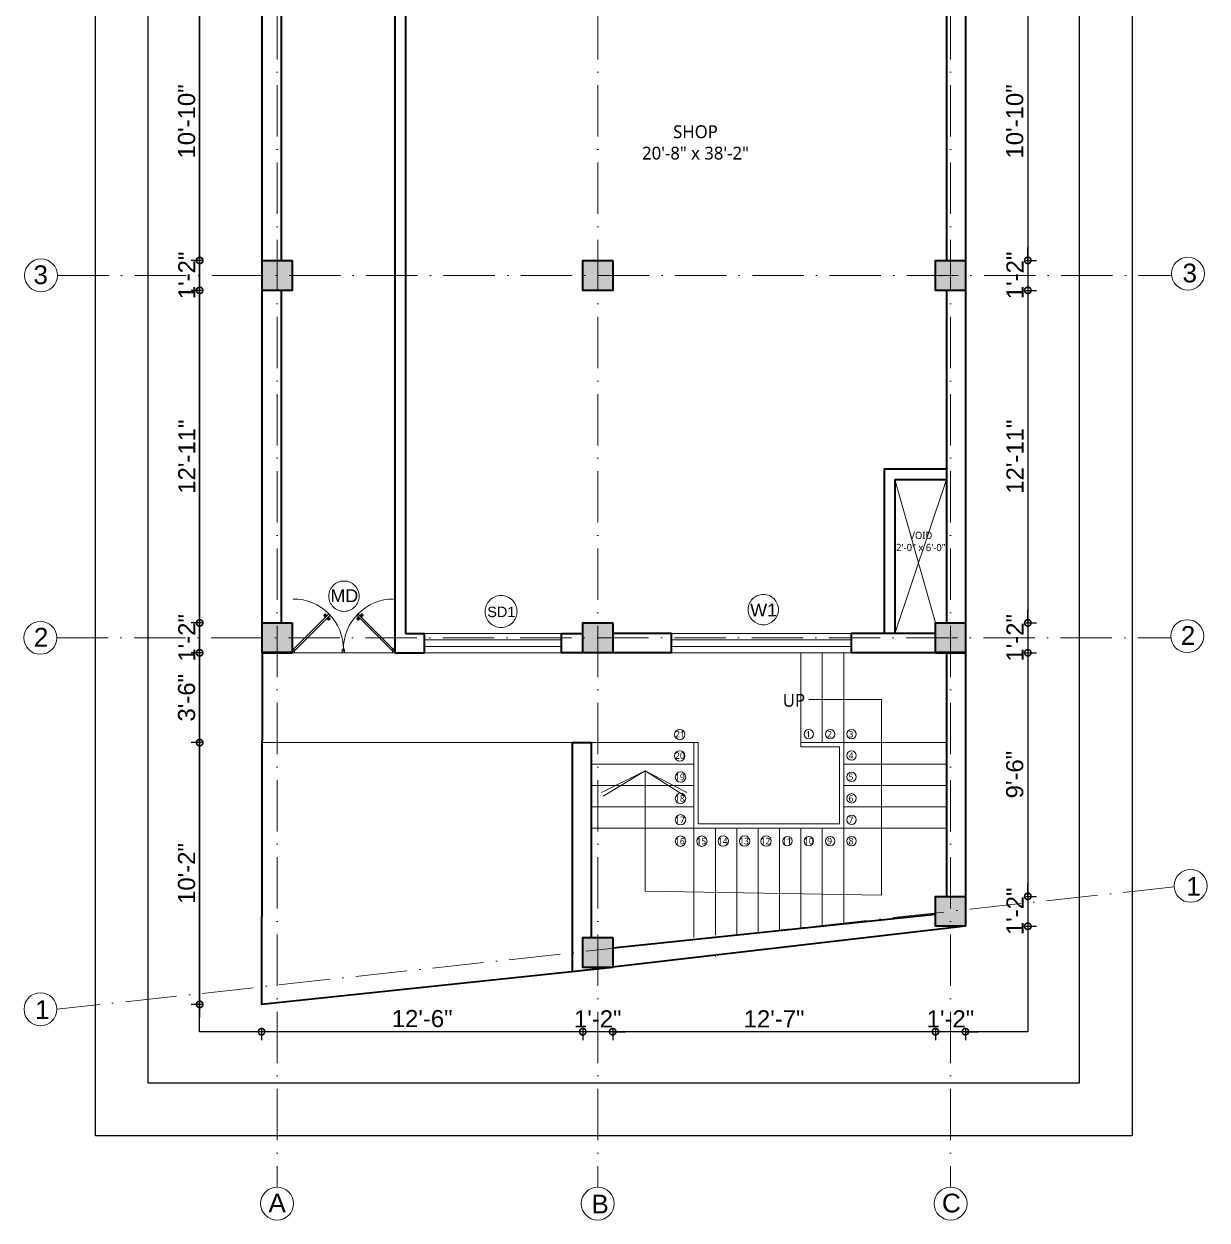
# Model space of a CAD drawing. Header units: inches. Extents: x -71 to 2682309, y -3332 to 801571.
# Drawn here: x 2656398 to 2656951, y 795613 to 796172 of the extents above; entities that cross this region are included whole.
import ezdxf

# ---------------------------------------------------------------- set-up
doc = ezdxf.new("R2010")
doc.units = ezdxf.units.IN
doc.header["$MEASUREMENT"] = 0
doc.header["$PDMODE"] = 99
for name, pattern in [('ACAD_ISO02W100', [15, 12, -3]), ('ACAD_ISO04W100', [30, 24, -3, 0, -3]), ('ACAD_ISO10W100', [18, 12, -3, 0, -3]), ('SOLID', [0])]:
    doc.linetypes.add(name, pattern=pattern)
for name, color, linetype, lineweight in [('CENTER  LINE RA', 10, 'ACAD_ISO04W100', 18), ('CONC. OUTLINE RA', 150, 'Continuous', 40), ('ele 4', 114, 'Continuous', 9), ('HATCH RA', 8, 'Continuous', 9), ('PUERTAS', 7, 'Continuous', 13), ('stair EA', 132, 'Continuous', 5), ('STAIR PLAN AND ELEV RA', 124, 'Continuous', 20), ('TEXT RA', 254, 'Continuous', 20), ('TEXTURE EA', 8, 'ACAD_ISO10W100', 9), ('wall EA', 24, 'Continuous', 40), ('WALL RA', 42, 'Continuous', 50), ('Win EA', 114, 'Continuous', 5)]:
    doc.layers.add(name, color=color, linetype=linetype, lineweight=lineweight)
for name, color, linetype in [('HACTH', 7, 'Continuous'), ('lettring', 7, 'Continuous'), ('text EA', 7, 'Continuous')]:
    doc.layers.add(name, color=color, linetype=linetype)
doc.styles.add('EAPL', font='arial.ttf', dxfattribs={"height": 8})
doc.styles.get("Standard").update_dxf_attribs({"font": 'arial.ttf'})
doc.dimstyles.new('EA Copy of 1-8', dxfattribs={"dimtxt": 8, "dimasz": 6, "dimexe": 4, "dimexo": 6, "dimgap": 2, "dimtad": 1, "dimdec": 0, "dimzin": 0, "dimdsep": 46, "dimlunit": 3, "dimtxsty": 'EAPL', "dimblk": 'DOTSMALL', "dimcen": -0.09, "dimdle": 6, "dimclrd": 256, "dimclre": 256, "dimclrt": 256, "dimadec": 0, "dimazin": 0, "dimtfac": 8, "dimtdec": 0, "dimtix": 1, "dimtmove": 0, "dimatfit": 3, "dimldrblk": 'OPEN30', "dimfxl": 1, "dimfxlon": 1, "dimtolj": 1, "dimtzin": 0, "dimlwd": -1, "dimlwe": -1, "dimarcsym": 0})

# ---------------------------------------------------------------- blocks, each defined once
blk = doc.blocks.new('COLUMN')
at = {"layer": 'HACTH', "lineweight": 30, "transparency": 33554541}
h = blk.add_hatch(color=256, dxfattribs=at)
h.dxf.hatch_style = 1
h.paths.add_polyline_path([(2659104.19, 784576.38), (2659090.19, 784576.38), (2659090.19, 784562.38), (2659104.19, 784562.38)])
at = {"layer": 'CONC. OUTLINE RA'}
blk.add_lwpolyline([(2659090.19, 784576.38), (2659104.19, 784576.38), (2659104.19, 784562.38), (2659090.19, 784562.38)], close=True, dxfattribs=at)
blk = doc.blocks.new('3ft')
at = {"layer": 'PUERTAS', "color": 6}
for p, q in [((1.01, 2.52), (25.23, 26.74)), ((26.05, 25.92), (1.77, 1.64)), ((26.05, 25.92), (25.23, 26.74)), ((0, 2.4), (0, 0)), ((0.72, 2.4), (0, 2.4)), ((1.6, 0), (0, 0)), ((0.72, 1.52), (0.72, 2.44)), ((0.8, 1.52), (0.72, 1.52)), ((0.8, 1.52), (0.8, 2.41)), ((0.8, 1.2), (0.8, 1.52)), ((1.6, 1.2), (0.8, 1.2)), ((1.57, 1.84), (0.94, 2.47)), ((1.63, 1.89), (0.97, 2.55)), ((1.63, 1.89), (1.57, 1.84)), ((1.77, 1.64), (1.57, 1.84)), ((1.6, 0), (1.6, 1.2)), ((34.4, 0), (34.4, 1.2)), ((34.4, 1.2), (35.2, 1.2)), ((34.4, 0), (36, 0)), ((35.2, 1.2), (35.2, 2.4)), ((35.2, 2.4), (36, 2.4)), ((36, 0), (36, 2.4))]:
    blk.add_line(p, q, dxfattribs=at)
at = {"layer": 'PUERTAS', "color": 8}
for p, q in [((22.57, 24.94), (21.65, 25.68)), ((22.63, 24.99), (21.69, 25.75)), ((22.74, 25.1), (21.84, 25.9)), ((22.13, 26.28), (21.98, 26.13)), ((22.88, 25.24), (22.01, 26.06)), ((22.13, 26.28), (22.27, 26.42)), ((22.29, 26.41), (22.27, 26.42)), ((23.16, 25.52), (22.34, 26.39)), ((23.3, 25.66), (22.5, 26.56)), ((23.41, 25.77), (22.65, 26.71)), ((22.69, 24.32), (23.02, 24.83)), ((23.46, 25.83), (22.72, 26.75)), ((22.95, 24.96), (22.84, 25.07)), ((22.98, 24.99), (22.86, 25.1)), ((23.03, 25.04), (22.91, 25.15)), ((22.91, 24.53), (23.1, 24.91)), ((23.11, 25.12), (22.99, 25.23)), ((23.13, 24.76), (23.18, 24.99)), ((23.28, 25.3), (23.17, 25.41)), ((23.36, 25.37), (23.25, 25.49)), ((23.31, 24.94), (23.28, 25.08)), ((23.41, 25.43), (23.3, 25.54)), ((23.46, 25.09), (23.32, 25.13)), ((23.44, 25.45), (23.33, 25.56)), ((23.64, 25.27), (23.41, 25.22)), ((23.87, 25.49), (23.49, 25.3)), ((24.08, 25.71), (23.57, 25.38)), ((25.02, 24.77), (24.68, 24.26)), ((23.63, 23.38), (24.14, 23.72)), ((23.84, 23.6), (24.22, 23.79)), ((24.07, 23.82), (24.3, 23.88)), ((24.25, 24), (24.39, 23.97)), ((24.25, 23.26), (24.99, 22.34)), ((24.27, 23.64), (24.38, 23.53)), ((24.3, 23.67), (24.41, 23.56)), ((24.3, 23.32), (25.06, 22.38)), ((24.35, 23.72), (24.46, 23.61)), ((24.4, 24.15), (24.43, 24.01)), ((24.41, 23.43), (25.2, 22.53)), ((24.43, 23.8), (24.54, 23.69)), ((24.58, 24.33), (24.52, 24.1)), ((24.55, 23.57), (25.37, 22.7)), ((24.6, 23.97), (24.72, 23.86)), ((24.8, 24.56), (24.61, 24.18)), ((24.68, 24.05), (24.79, 23.94)), ((24.73, 24.1), (24.85, 23.99)), ((24.76, 24.13), (24.87, 24.02)), ((24.83, 23.85), (25.7, 23.03)), ((24.97, 23.99), (25.87, 23.2)), ((25.08, 24.1), (26.02, 23.34)), ((25.14, 24.15), (26.06, 23.41)), ((25.58, 22.82), (25.43, 22.67)), ((25.58, 22.82), (25.73, 22.97)), ((25.72, 22.98), (25.73, 22.97)), ((0, 0), (36, 0))]:
    blk.add_line(p, q, dxfattribs=at)
at = {"layer": 'PUERTAS', "color": 1}
for p, q in [((21.67, 25.73), (22.17, 26.23)), ((22.49, 24.95), (21.67, 25.61)), ((21.7, 25.82), (22.14, 26.26)), ((21.73, 25.79), (21.7, 25.82)), ((22.58, 26.7), (22.14, 26.26)), ((22.67, 26.73), (22.17, 26.23)), ((22.61, 26.67), (22.58, 26.7)), ((22.6, 24.96), (23.02, 25.38)), ((22.61, 24.25), (22.92, 24.72)), ((22.7, 25.07), (22.71, 25.06)), ((23.45, 25.91), (22.79, 26.73)), ((22.82, 25.06), (23.08, 25.32)), ((22.94, 24.95), (22.83, 25.07)), ((22.92, 24.72), (22.92, 24.72)), ((22.93, 24.94), (23.19, 25.21)), ((22.93, 24.84), (22.93, 24.83)), ((23.44, 25.81), (23.02, 25.38)), ((23.34, 25.58), (23.08, 25.32)), ((23.46, 25.47), (23.19, 25.21)), ((23.33, 25.7), (23.34, 25.69)), ((23.45, 25.46), (23.33, 25.57)), ((23.57, 25.47), (23.57, 25.47)), ((24.15, 25.79), (23.68, 25.48)), ((23.68, 25.48), (23.68, 25.48)), ((24.27, 25.78), (24.26, 25.79)), ((25.1, 24.84), (24.79, 24.38)), ((25.09, 24.96), (25.1, 24.95)), ((22.62, 24.13), (22.61, 24.14)), ((23.44, 23.31), (23.45, 23.3)), ((23.56, 23.3), (24.03, 23.61)), ((24.03, 23.61), (24.03, 23.62)), ((24.14, 23.62), (24.14, 23.62)), ((24.25, 23.62), (24.51, 23.89)), ((24.26, 23.29), (24.69, 23.71)), ((24.26, 23.63), (24.37, 23.52)), ((24.26, 23.18), (24.92, 22.37)), ((24.37, 23.52), (24.63, 23.77)), ((24.37, 23.4), (24.37, 23.4)), ((24.78, 24.15), (24.51, 23.89)), ((24.89, 24.03), (24.63, 23.77)), ((25.11, 24.14), (24.69, 23.71)), ((24.77, 24.14), (24.88, 24.03)), ((24.79, 24.38), (24.78, 24.37)), ((24.78, 24.26), (24.78, 24.26)), ((25, 24.03), (25, 24.03)), ((25.04, 22.36), (25.54, 22.86)), ((25.1, 22.42), (25.13, 22.39)), ((25.13, 22.39), (25.57, 22.83)), ((25.22, 24.14), (26.03, 23.48)), ((26.04, 23.37), (25.54, 22.86)), ((26.01, 23.27), (25.57, 22.83)), ((25.98, 23.3), (26.01, 23.27))]:
    blk.add_line(p, q, dxfattribs=at)
at = {"layer": 'PUERTAS', "color": 2}
for p, q in [((21.99, 26.11), (21.98, 26.13)), ((25.42, 22.68), (25.43, 22.67))]:
    blk.add_line(p, q, dxfattribs=at)
at = {"layer": 'PUERTAS', "color": 6}
for radius in [0.155, 0.0752]:
    blk.add_circle((0.82, 2.56), radius, dxfattribs=at)
blk.add_arc((0.82, 2.56), 34.38, 359.72845, 90.03333, dxfattribs=at)
at = {"layer": 'PUERTAS', "color": 1}
for centre, start, end in [((22.54, 25.01), 231.07637, 315), ((22.73, 26.68), 38.92363, 135), ((22.77, 25.12), 225, 315), ((22.99, 24.89), 135, 219.74275), ((22.87, 24.78), 315, 39.74275), ((23.28, 25.63), 315, 45), ((23.39, 25.86), 315, 38.92363), ((23.51, 25.41), 50.25725, 135), ((23.62, 25.53), 230.25725, 315), ((24.2, 25.73), 45, 135), ((25.04, 24.89), 315, 45), ((22.67, 24.2), 135, 225), ((23.51, 23.36), 225, 315), ((24.09, 23.56), 50.25725, 135), ((24.2, 23.68), 230.25725, 315), ((24.32, 23.23), 135, 218.92363), ((24.42, 23.46), 135, 225), ((24.84, 24.31), 135, 219.74275), ((24.72, 24.21), 315, 39.74275), ((24.94, 23.98), 45, 135), ((24.98, 22.42), 218.92363, 315), ((25.17, 24.08), 51.07637, 135), ((25.98, 23.42), 315, 51.07637)]:
    blk.add_arc(centre, 0.08, start, end, dxfattribs=at)
blk = doc.blocks.new('*U327')
at = {"color": 3, "xscale": -1}
blk.add_blockref('3ft', (42, 0), dxfattribs=at)
blk = doc.blocks.new('_DotSmall')
at = {"color": 0, "linetype": 'ByBlock', "const_width": 0.5}
blk.add_lwpolyline([(-0.0625, 0, 1), (0.0625, 0, 1)], format="xyb", close=True, dxfattribs=at)
blk = doc.blocks.new('*D771')
at = {"layer": 'Defpoints', "color": 0, "transparency": 16777216}
for p in [(2656838.47, 796191.42), (2656838.47, 796061.41), (2656867.56, 796061.41)]:
    blk.add_point(p, dxfattribs=at)
at = {"layer": 'lettring', "transparency": 16777216}
for p, q in [((2656867.56, 796197.42), (2656867.56, 796055.41)), ((2656866.56, 796191.42), (2656871.56, 796191.42)), ((2656866.56, 796061.41), (2656871.56, 796061.41))]:
    blk.add_line(p, q, dxfattribs=at)
at = {"layer": 'lettring', "transparency": 16777216, "xscale": 6, "yscale": 6, "zscale": 6}
for p, rotation in [((2656867.56, 796191.42), 90), ((2656867.56, 796061.41), 270)]:
    blk.add_blockref('_DotSmall', p, dxfattribs=dict(at, rotation=rotation))
at = {"layer": 'lettring', "transparency": 16777216, "insert": (2656861.48, 796126.41), "char_height": 8, "attachment_point": 5, "rotation": 90, "style": 'EAPL'}
blk.add_mtext('\\A1;10\'-10"', dxfattribs=at)
blk = doc.blocks.new('_Open30')
at = {"color": 0, "linetype": 'ByBlock', "lineweight": -2}
for p, q in [((-1, 0.268), (0, 0)), ((0, 0), (-1, -0.268)), ((0, 0), (-1, 0))]:
    blk.add_line(p, q, dxfattribs=at)
blk = doc.blocks.new('*D772')
at = {"layer": 'Defpoints', "color": 0, "transparency": 16777216}
for p in [(2656838.47, 796061.41), (2656838.47, 796047.41), (2656867.56, 796047.41)]:
    blk.add_point(p, dxfattribs=at)
at = {"layer": 'lettring', "transparency": 16777216}
for p, q in [((2656867.56, 796061.41), (2656867.56, 796067.41)), ((2656866.56, 796061.41), (2656871.56, 796061.41)), ((2656867.56, 796061.41), (2656867.56, 796047.41)), ((2656866.56, 796047.41), (2656871.56, 796047.41)), ((2656867.56, 796047.41), (2656867.56, 796041.41))]:
    blk.add_line(p, q, dxfattribs=at)
at = {"layer": 'lettring', "transparency": 16777216, "xscale": 6, "yscale": 6, "zscale": 6}
for p, rotation in [((2656867.56, 796061.41), 270), ((2656867.56, 796047.41), 90)]:
    blk.add_blockref('_DotSmall', p, dxfattribs=dict(at, rotation=rotation))
at = {"layer": 'lettring', "transparency": 16777216, "insert": (2656861.55, 796054.41), "char_height": 8, "attachment_point": 5, "rotation": 90, "style": 'EAPL'}
blk.add_mtext('\\A1;1\'-2"', dxfattribs=at)
blk = doc.blocks.new('*D773')
at = {"layer": 'Defpoints', "color": 0, "transparency": 16777216}
for p in [(2656838.47, 796047.41), (2656838.47, 795891.92), (2656867.56, 795891.92)]:
    blk.add_point(p, dxfattribs=at)
at = {"layer": 'lettring', "transparency": 16777216}
for p, q in [((2656867.56, 796053.41), (2656867.56, 795885.92)), ((2656866.56, 796047.41), (2656871.56, 796047.41)), ((2656866.56, 795891.92), (2656871.56, 795891.92))]:
    blk.add_line(p, q, dxfattribs=at)
at = {"layer": 'lettring', "transparency": 16777216, "xscale": 6, "yscale": 6, "zscale": 6}
for p, rotation in [((2656867.56, 796047.41), 90), ((2656867.56, 795891.92), 270)]:
    blk.add_blockref('_DotSmall', p, dxfattribs=dict(at, rotation=rotation))
at = {"layer": 'lettring', "transparency": 16777216, "insert": (2656861.55, 795969.66), "char_height": 8, "attachment_point": 5, "rotation": 90, "style": 'EAPL'}
blk.add_mtext('\\A1;12\'-11"', dxfattribs=at)
blk = doc.blocks.new('*D774')
at = {"layer": 'Defpoints', "color": 0, "transparency": 16777216}
for p in [(2656838.47, 795891.92), (2656838.47, 795877.92), (2656867.56, 795877.92)]:
    blk.add_point(p, dxfattribs=at)
at = {"layer": 'lettring', "transparency": 16777216}
for p, q in [((2656867.56, 795891.92), (2656867.56, 795897.92)), ((2656866.56, 795891.92), (2656871.56, 795891.92)), ((2656867.56, 795891.92), (2656867.56, 795877.92)), ((2656866.56, 795877.92), (2656871.56, 795877.92)), ((2656867.56, 795877.92), (2656867.56, 795871.92))]:
    blk.add_line(p, q, dxfattribs=at)
at = {"layer": 'lettring', "transparency": 16777216, "xscale": 6, "yscale": 6, "zscale": 6}
for p, rotation in [((2656867.56, 795891.92), 270), ((2656867.56, 795877.92), 90)]:
    blk.add_blockref('_DotSmall', p, dxfattribs=dict(at, rotation=rotation))
at = {"layer": 'lettring', "transparency": 16777216, "insert": (2656861.55, 795884.92), "char_height": 8, "attachment_point": 5, "rotation": 90, "style": 'EAPL'}
blk.add_mtext('\\A1;1\'-2"', dxfattribs=at)
blk = doc.blocks.new('*D775')
at = {"layer": 'Defpoints', "color": 0, "transparency": 16777216}
for p in [(2656838.47, 795877.92), (2656838.38, 795764.04), (2656867.56, 795764.04)]:
    blk.add_point(p, dxfattribs=at)
at = {"layer": 'lettring', "transparency": 16777216}
for p, q in [((2656867.56, 795883.92), (2656867.56, 795758.04)), ((2656866.56, 795877.92), (2656871.56, 795877.92)), ((2656866.56, 795764.04), (2656871.56, 795764.04))]:
    blk.add_line(p, q, dxfattribs=at)
at = {"layer": 'lettring', "transparency": 16777216, "xscale": 6, "yscale": 6, "zscale": 6}
for p, rotation in [((2656867.56, 795877.92), 90), ((2656867.56, 795764.04), 270)]:
    blk.add_blockref('_DotSmall', p, dxfattribs=dict(at, rotation=rotation))
at = {"layer": 'lettring', "transparency": 16777216, "insert": (2656861.48, 795820.98), "char_height": 8, "attachment_point": 5, "rotation": 90, "style": 'EAPL'}
blk.add_mtext('\\A1;9\'-6"', dxfattribs=at)
blk = doc.blocks.new('*D776')
at = {"layer": 'Defpoints', "color": 0, "transparency": 16777216}
for p in [(2656838.38, 795764.04), (2656838.38, 795750.04), (2656867.56, 795750.04)]:
    blk.add_point(p, dxfattribs=at)
at = {"layer": 'lettring', "transparency": 16777216}
for p, q in [((2656867.56, 795764.04), (2656867.56, 795770.04)), ((2656866.56, 795764.04), (2656871.56, 795764.04)), ((2656867.56, 795764.04), (2656867.56, 795750.04)), ((2656866.56, 795750.04), (2656871.56, 795750.04)), ((2656867.56, 795750.04), (2656867.56, 795744.04))]:
    blk.add_line(p, q, dxfattribs=at)
at = {"layer": 'lettring', "transparency": 16777216, "xscale": 6, "yscale": 6, "zscale": 6}
for p, rotation in [((2656867.56, 795764.04), 270), ((2656867.56, 795750.04), 90)]:
    blk.add_blockref('_DotSmall', p, dxfattribs=dict(at, rotation=rotation))
at = {"layer": 'lettring', "transparency": 16777216, "insert": (2656861.55, 795757.04), "char_height": 8, "attachment_point": 5, "rotation": 90, "style": 'EAPL'}
blk.add_mtext('\\A1;1\'-2"', dxfattribs=at)
blk = doc.blocks.new('*D783')
at = {"layer": 'Defpoints', "color": 0, "transparency": 16777216}
for p in [(2656509.57, 796191.42), (2656480.35, 796061.41), (2656509.57, 796061.41)]:
    blk.add_point(p, dxfattribs=at)
at = {"layer": 'lettring', "transparency": 16777216}
for p, q in [((2656480.35, 796197.42), (2656480.35, 796055.41)), ((2656481.35, 796191.42), (2656476.35, 796191.42)), ((2656481.35, 796061.41), (2656476.35, 796061.41))]:
    blk.add_line(p, q, dxfattribs=at)
at = {"layer": 'lettring', "transparency": 16777216, "xscale": 6, "yscale": 6, "zscale": 6}
for p, rotation in [((2656480.35, 796191.42), 90), ((2656480.35, 796061.41), 270)]:
    blk.add_blockref('_DotSmall', p, dxfattribs=dict(at, rotation=rotation))
at = {"layer": 'lettring', "transparency": 16777216, "insert": (2656474.26, 796126.41), "char_height": 8, "attachment_point": 5, "rotation": 90, "style": 'EAPL'}
blk.add_mtext('\\A1;10\'-10"', dxfattribs=at)
blk = doc.blocks.new('*D784')
at = {"layer": 'Defpoints', "color": 0, "transparency": 16777216}
for p in [(2656509.57, 796061.41), (2656480.35, 796047.41), (2656509.57, 796047.41)]:
    blk.add_point(p, dxfattribs=at)
at = {"layer": 'lettring', "transparency": 16777216}
for p, q in [((2656480.35, 796061.41), (2656480.35, 796067.41)), ((2656481.35, 796061.41), (2656476.35, 796061.41)), ((2656480.35, 796061.41), (2656480.35, 796047.41)), ((2656481.35, 796047.41), (2656476.35, 796047.41)), ((2656480.35, 796047.41), (2656480.35, 796041.41))]:
    blk.add_line(p, q, dxfattribs=at)
at = {"layer": 'lettring', "transparency": 16777216, "xscale": 6, "yscale": 6, "zscale": 6}
for p, rotation in [((2656480.35, 796061.41), 270), ((2656480.35, 796047.41), 90)]:
    blk.add_blockref('_DotSmall', p, dxfattribs=dict(at, rotation=rotation))
at = {"layer": 'lettring', "transparency": 16777216, "insert": (2656474.33, 796054.41), "char_height": 8, "attachment_point": 5, "rotation": 90, "style": 'EAPL'}
blk.add_mtext('\\A1;1\'-2"', dxfattribs=at)
blk = doc.blocks.new('*D785')
at = {"layer": 'Defpoints', "color": 0, "transparency": 16777216}
for p in [(2656509.57, 796047.41), (2656480.35, 795891.92), (2656509.56, 795891.92)]:
    blk.add_point(p, dxfattribs=at)
at = {"layer": 'lettring', "transparency": 16777216}
for p, q in [((2656480.35, 796053.41), (2656480.35, 795885.92)), ((2656481.35, 796047.41), (2656476.35, 796047.41)), ((2656481.35, 795891.92), (2656476.35, 795891.92))]:
    blk.add_line(p, q, dxfattribs=at)
at = {"layer": 'lettring', "transparency": 16777216, "xscale": 6, "yscale": 6, "zscale": 6}
for p, rotation in [((2656480.35, 796047.41), 90), ((2656480.35, 795891.92), 270)]:
    blk.add_blockref('_DotSmall', p, dxfattribs=dict(at, rotation=rotation))
at = {"layer": 'lettring', "transparency": 16777216, "insert": (2656474.33, 795969.66), "char_height": 8, "attachment_point": 5, "rotation": 90, "style": 'EAPL'}
blk.add_mtext('\\A1;12\'-11"', dxfattribs=at)
blk = doc.blocks.new('*D786')
at = {"layer": 'Defpoints', "color": 0, "transparency": 16777216}
for p in [(2656509.56, 795891.92), (2656480.35, 795877.92), (2656509.56, 795877.92)]:
    blk.add_point(p, dxfattribs=at)
at = {"layer": 'lettring', "transparency": 16777216}
for p, q in [((2656480.35, 795891.92), (2656480.35, 795897.92)), ((2656481.35, 795891.92), (2656476.35, 795891.92)), ((2656480.35, 795891.92), (2656480.35, 795877.92)), ((2656481.35, 795877.92), (2656476.35, 795877.92)), ((2656480.35, 795877.92), (2656480.35, 795871.92))]:
    blk.add_line(p, q, dxfattribs=at)
at = {"layer": 'lettring', "transparency": 16777216, "xscale": 6, "yscale": 6, "zscale": 6}
for p, rotation in [((2656480.35, 795891.92), 270), ((2656480.35, 795877.92), 90)]:
    blk.add_blockref('_DotSmall', p, dxfattribs=dict(at, rotation=rotation))
at = {"layer": 'lettring', "transparency": 16777216, "insert": (2656474.33, 795884.92), "char_height": 8, "attachment_point": 5, "rotation": 90, "style": 'EAPL'}
blk.add_mtext('\\A1;1\'-2"', dxfattribs=at)
blk = doc.blocks.new('*D787')
at = {"layer": 'Defpoints', "color": 0, "transparency": 16777216}
for p in [(2656509.56, 795877.92), (2656480.35, 795835.92), (2656509.74, 795835.92)]:
    blk.add_point(p, dxfattribs=at)
at = {"layer": 'lettring', "transparency": 16777216}
for p, q in [((2656480.35, 795883.92), (2656480.35, 795829.92)), ((2656481.35, 795877.92), (2656476.35, 795877.92)), ((2656481.35, 795835.92), (2656476.35, 795835.92))]:
    blk.add_line(p, q, dxfattribs=at)
at = {"layer": 'lettring', "transparency": 16777216, "xscale": 6, "yscale": 6, "zscale": 6}
for p, rotation in [((2656480.35, 795877.92), 90), ((2656480.35, 795835.92), 270)]:
    blk.add_blockref('_DotSmall', p, dxfattribs=dict(at, rotation=rotation))
at = {"layer": 'lettring', "transparency": 16777216, "insert": (2656474.26, 795856.92), "char_height": 8, "attachment_point": 5, "rotation": 90, "style": 'EAPL'}
blk.add_mtext('\\A1;3\'-6"', dxfattribs=at)
blk = doc.blocks.new('*D788')
at = {"layer": 'Defpoints', "color": 0, "transparency": 16777216}
for p in [(2656509.74, 795835.92), (2656480.35, 795713.54), (2656509.3, 795713.54)]:
    blk.add_point(p, dxfattribs=at)
at = {"layer": 'lettring', "transparency": 16777216}
for p, q in [((2656480.35, 795841.92), (2656480.35, 795707.54)), ((2656481.35, 795835.92), (2656476.35, 795835.92)), ((2656481.35, 795713.54), (2656476.35, 795713.54))]:
    blk.add_line(p, q, dxfattribs=at)
at = {"layer": 'lettring', "transparency": 16777216, "xscale": 6, "yscale": 6, "zscale": 6}
for p, rotation in [((2656480.35, 795835.92), 90), ((2656480.35, 795713.54), 270)]:
    blk.add_blockref('_DotSmall', p, dxfattribs=dict(at, rotation=rotation))
at = {"layer": 'lettring', "transparency": 16777216, "insert": (2656474.26, 795774.73), "char_height": 8, "attachment_point": 5, "rotation": 90, "style": 'EAPL'}
blk.add_mtext('\\A1;10\'-2"', dxfattribs=at)
blk = doc.blocks.new('*D789')
at = {"layer": 'Defpoints', "color": 0, "transparency": 16777216}
for p in [(2656824.38, 795750.04), (2656838.38, 795750.04), (2656824.38, 795700.75)]:
    blk.add_point(p, dxfattribs=at)
at = {"layer": 'lettring', "transparency": 16777216}
for p, q in [((2656824.38, 795700.75), (2656818.38, 795700.75)), ((2656824.38, 795701.75), (2656824.38, 795696.75)), ((2656838.38, 795700.75), (2656824.38, 795700.75)), ((2656838.38, 795701.75), (2656838.38, 795696.75)), ((2656838.38, 795700.75), (2656844.38, 795700.75))]:
    blk.add_line(p, q, dxfattribs=at)
at = {"layer": 'lettring', "transparency": 16777216, "xscale": 6, "yscale": 6, "zscale": 6}
blk.add_blockref('_DotSmall', (2656824.38, 795700.75), dxfattribs=at)
at = {"layer": 'lettring', "transparency": 16777216, "xscale": 6, "yscale": 6, "zscale": 6, "rotation": 180}
blk.add_blockref('_DotSmall', (2656838.38, 795700.75), dxfattribs=at)
at = {"layer": 'lettring', "transparency": 16777216, "insert": (2656831.38, 795706.77), "char_height": 8, "attachment_point": 5, "style": 'EAPL'}
blk.add_mtext('\\A1;1\'-2"', dxfattribs=at)
blk = doc.blocks.new('*D790')
at = {"layer": 'Defpoints', "color": 0, "transparency": 16777216}
for p in [(2656824.38, 795750.04), (2656673.47, 795730.75), (2656673.47, 795700.75)]:
    blk.add_point(p, dxfattribs=at)
at = {"layer": 'lettring', "transparency": 16777216}
for p, q in [((2656830.38, 795700.75), (2656667.47, 795700.75)), ((2656673.47, 795701.75), (2656673.47, 795696.75)), ((2656824.38, 795701.75), (2656824.38, 795696.75))]:
    blk.add_line(p, q, dxfattribs=at)
at = {"layer": 'lettring', "transparency": 16777216, "xscale": 6, "yscale": 6, "zscale": 6, "rotation": 180}
blk.add_blockref('_DotSmall', (2656673.47, 795700.75), dxfattribs=at)
at = {"layer": 'lettring', "transparency": 16777216, "xscale": 6, "yscale": 6, "zscale": 6}
blk.add_blockref('_DotSmall', (2656824.38, 795700.75), dxfattribs=at)
at = {"layer": 'lettring', "transparency": 16777216, "insert": (2656748.92, 795706.77), "char_height": 8, "attachment_point": 5, "style": 'EAPL'}
blk.add_mtext('\\A1;12\'-7"', dxfattribs=at)
blk = doc.blocks.new('*D791')
at = {"layer": 'Defpoints', "color": 0, "transparency": 16777216}
for p in [(2656659.47, 795730.75), (2656673.47, 795730.75), (2656659.47, 795700.75)]:
    blk.add_point(p, dxfattribs=at)
at = {"layer": 'lettring', "transparency": 16777216}
for p, q in [((2656659.47, 795700.75), (2656653.47, 795700.75)), ((2656659.47, 795701.75), (2656659.47, 795696.75)), ((2656673.47, 795700.75), (2656659.47, 795700.75)), ((2656673.47, 795701.75), (2656673.47, 795696.75)), ((2656673.47, 795700.75), (2656679.47, 795700.75))]:
    blk.add_line(p, q, dxfattribs=at)
at = {"layer": 'lettring', "transparency": 16777216, "xscale": 6, "yscale": 6, "zscale": 6}
blk.add_blockref('_DotSmall', (2656659.47, 795700.75), dxfattribs=at)
at = {"layer": 'lettring', "transparency": 16777216, "xscale": 6, "yscale": 6, "zscale": 6, "rotation": 180}
blk.add_blockref('_DotSmall', (2656673.47, 795700.75), dxfattribs=at)
at = {"layer": 'lettring', "transparency": 16777216, "insert": (2656666.47, 795706.77), "char_height": 8, "attachment_point": 5, "style": 'EAPL'}
blk.add_mtext('\\A1;1\'-2"', dxfattribs=at)
blk = doc.blocks.new('*D792')
at = {"layer": 'Defpoints', "color": 0, "transparency": 16777216}
for p in [(2656659.47, 795730.75), (2656509.3, 795713.54), (2656509.3, 795700.75)]:
    blk.add_point(p, dxfattribs=at)
at = {"layer": 'lettring', "transparency": 16777216}
for p, q in [((2656665.47, 795700.75), (2656503.3, 795700.75)), ((2656509.3, 795701.75), (2656509.3, 795696.75)), ((2656659.47, 795701.75), (2656659.47, 795696.75))]:
    blk.add_line(p, q, dxfattribs=at)
at = {"layer": 'lettring', "transparency": 16777216, "xscale": 6, "yscale": 6, "zscale": 6, "rotation": 180}
blk.add_blockref('_DotSmall', (2656509.3, 795700.75), dxfattribs=at)
at = {"layer": 'lettring', "transparency": 16777216, "xscale": 6, "yscale": 6, "zscale": 6}
blk.add_blockref('_DotSmall', (2656659.47, 795700.75), dxfattribs=at)
at = {"layer": 'lettring', "transparency": 16777216, "insert": (2656584.38, 795706.83), "char_height": 8, "attachment_point": 5, "style": 'EAPL'}
blk.add_mtext('\\A1;12\'-6"', dxfattribs=at)

msp = doc.modelspace()

# ---------------------------------------------------------------- linework, layer by layer
at = {"linetype": 'ACAD_ISO02W100'}
msp.add_line((2656838.47, 795877.92), (2656824.47, 795877.92), dxfattribs=at)
at = {"layer": 'CENTER  LINE RA', "linetype": 'ACAD_ISO10W100', "ltscale": 2}
for p, q in [((2656516.56, 796504.29), (2656516.56, 795628.04)), ((2656666.46, 796504.29), (2656666.46, 795628.04)), ((2656831.46, 796504.29), (2656831.46, 795628.04)), ((2656413.87, 796054.41), (2656934.77, 796054.41)), ((2656413.56, 795884.92), (2656934.46, 795884.92)), ((2656936, 795768.51), (2656413.55, 795711.24))]:
    msp.add_line(p, q, dxfattribs=at)
at = {"layer": 'Defpoints'}
for points in [[(2656431.61, 796482.42), (2656916.32, 796482.42), (2656916.32, 795652.01), (2656431.61, 795652.01)], [(2656456.35, 796458.42), (2656891.58, 796458.42), (2656891.58, 795676.75), (2656456.35, 795676.75)], [(2656480.35, 796434.42), (2656867.58, 796434.42), (2656867.58, 795700.75), (2656480.35, 795700.75)]]:
    msp.add_lwpolyline(points, close=True, dxfattribs=at)
at = {"layer": 'ele 4', "linetype": 'SOLID'}
for p, q in [((2656585.55, 795886.92), (2656649.47, 795886.92)), ((2656585.55, 795883.92), (2656649.47, 795883.92)), ((2656700.97, 795886.92), (2656784.97, 795886.92)), ((2656700.97, 795883.92), (2656784.97, 795883.92)), ((2656585.55, 795880.92), (2656649.47, 795880.92)), ((2656700.97, 795880.92), (2656784.97, 795880.92)), ((2656585.55, 795877.92), (2656649.47, 795877.92)), ((2656700.97, 795877.92), (2656784.97, 795877.92))]:
    msp.add_line(p, q, dxfattribs=at)
at = {"layer": 'HATCH RA'}
for p, q in [((2656805.43, 795886.92), (2656829.47, 795958.92)), ((2656805.43, 795958.92), (2656824.47, 795891.92)), ((2656838.5, 795904.92), (2656838.47, 795904.92)), ((2656711.47, 795835.92), (2656713.47, 795835.92))]:
    msp.add_line(p, q, dxfattribs=at)
at = {"layer": 'stair EA'}
for p, q in [((2656761.47, 795835.92), (2656761.47, 795877.92)), ((2656771.47, 795835.92), (2656771.47, 795877.92)), ((2656781.47, 795835.92), (2656781.47, 795877.92)), ((2656799.15, 795856.05), (2656765.15, 795856.05)), ((2656654.47, 795835.92), (2656509.74, 795835.92)), ((2656711.47, 795835.92), (2656663.47, 795835.92)), ((2656711.47, 795835.92), (2656711.47, 795744.83)), ((2656713.47, 795835.92), (2656713.47, 795797.92)), ((2656829.47, 795835.92), (2656761.47, 795835.92)), ((2656761.47, 795833.92), (2656761.47, 795835.92)), ((2656779.47, 795833.92), (2656761.47, 795833.92)), ((2656779.47, 795833.92), (2656779.47, 795797.92)), ((2656781.47, 795835.92), (2656781.47, 795751.12)), ((2656711.47, 795825.92), (2656663.47, 795825.92)), ((2656829.47, 795825.92), (2656781.47, 795825.92)), ((2656711.47, 795815.92), (2656663.47, 795815.92)), ((2656829.47, 795815.92), (2656781.47, 795815.92)), ((2656711.47, 795805.92), (2656663.47, 795805.92)), ((2656829.47, 795805.92), (2656781.47, 795805.92)), ((2656829.47, 795795.92), (2656663.47, 795795.92)), ((2656711.47, 795795.92), (2656711.47, 795745.88)), ((2656779.47, 795797.92), (2656713.47, 795797.92)), ((2656721.47, 795795.92), (2656721.47, 795745.88)), ((2656731.47, 795795.92), (2656731.47, 795745.88)), ((2656741.47, 795795.92), (2656741.47, 795746.93)), ((2656751.47, 795795.92), (2656751.47, 795747.98)), ((2656761.47, 795795.92), (2656761.47, 795749.02)), ((2656771.47, 795795.92), (2656771.47, 795750.07)), ((2656721.47, 795736.36), (2656721.47, 795735.77)), ((2656663.47, 795730.75), (2656663.47, 795730.74))]:
    msp.add_line(p, q, dxfattribs=at)
for points in [[(2656799.15, 795856.05), (2656799.15, 795764.55), (2656688.58, 795766.51), (2656688.58, 795822.66)], [(2656708.18, 795812.66), (2656688.59, 795822.66), (2656668.18, 795812.66)], [(2656707.28, 795810.88), (2656688.59, 795822.66), (2656669.07, 795810.87)]]:
    msp.add_lwpolyline(points, dxfattribs=at)
for centre, radius in [((2656704.83, 795839.71), 2.43), ((2656765.16, 795839.88), 2.19), ((2656775.16, 795839.88), 2.19), ((2656785.16, 795839.88), 2.19), ((2656704.83, 795829.71), 2.43), ((2656785.16, 795829.88), 2.19), ((2656705.16, 795819.84), 2.43), ((2656785.16, 795819.88), 2.19), ((2656705.16, 795809.84), 2.43), ((2656785.16, 795809.88), 2.19), ((2656705.16, 795799.84), 2.43), ((2656785.16, 795799.88), 2.19), ((2656705.16, 795789.84), 2.43), ((2656715.16, 795789.84), 2.43), ((2656725.16, 795789.88), 2.43), ((2656735.16, 795789.88), 2.43), ((2656745.16, 795789.88), 2.43), ((2656755.16, 795789.88), 2.19), ((2656765.16, 795789.88), 2.19), ((2656775.16, 795789.88), 2.19), ((2656785.16, 795789.88), 2.19)]:
    msp.add_circle(centre, radius, dxfattribs=at)
at = {"layer": 'STAIR PLAN AND ELEV RA'}
msp.add_line((2656824.47, 795877.92), (2656829.47, 795877.92), dxfattribs=at)
msp.add_line((2656824.47, 795877.92), (2656829.47, 795877.92), dxfattribs=at)
at = {"layer": 'TEXTURE EA', "linetype": 'ByBlock', "ltscale": 2}
for centre in [(2656942.41, 796055.23), (2656406.18, 796054.41), (2656405.87, 795884.92), (2656942.11, 795885.73), (2656943.68, 795768.95), (2656405.92, 795711.24), (2656516.56, 795620.35), (2656666.46, 795620.35), (2656831.46, 795620.35)]:
    msp.add_circle(centre, 7.69, dxfattribs=at)
at = {"layer": 'TEXTURE EA', "linetype": 'ACAD_ISO10W100', "ltscale": 4}
for centre, radius in [((2656547.82, 795904.41), 7.09), ((2656621.27, 795897.23), 7.46), ((2656743.87, 795898.13), 7.09)]:
    msp.add_circle(centre, radius, dxfattribs=at)
at = {"layer": 'wall EA'}
for p, q in [((2656571.55, 796354.42), (2656571.55, 795877.92)), ((2656838.48, 796352.42), (2656838.38, 795764.04)), ((2656576.55, 796345.39), (2656576.55, 795886.92)), ((2656509.57, 796061.41), (2656509.57, 796191.42)), ((2656518.54, 796061.41), (2656518.54, 796191.42)), ((2656829.47, 796191.42), (2656829.47, 796061.41)), ((2656509.56, 795891.92), (2656509.57, 796047.41)), ((2656518.54, 795891.92), (2656518.54, 796047.41)), ((2656518.54, 796037.42), (2656518.54, 796047.41)), ((2656829.47, 796047.41), (2656829.47, 795891.92)), ((2656800.43, 795963.92), (2656829.47, 795963.92)), ((2656800.43, 795963.92), (2656800.43, 795886.92)), ((2656805.43, 795958.92), (2656805.43, 795886.92)), ((2656805.43, 795958.92), (2656829.47, 795958.92)), ((2656576.55, 795886.92), (2656585.55, 795886.92)), ((2656585.55, 795877.92), (2656585.55, 795886.92)), ((2656649.47, 795877.92), (2656649.47, 795886.92)), ((2656649.47, 795886.92), (2656659.47, 795886.92)), ((2656700.97, 795886.92), (2656673.47, 795886.92)), ((2656700.97, 795877.92), (2656700.97, 795886.92)), ((2656824.47, 795886.92), (2656784.97, 795886.92)), ((2656784.97, 795886.92), (2656784.97, 795877.92)), ((2656509.56, 795877.92), (2656509.3, 795713.54)), ((2656571.55, 795877.92), (2656585.55, 795877.92)), ((2656659.47, 795877.92), (2656649.47, 795877.92)), ((2656700.97, 795877.92), (2656673.47, 795877.92)), ((2656824.47, 795877.92), (2656784.97, 795877.92)), ((2656829.47, 795877.92), (2656829.47, 795764.04)), ((2656654.47, 795835.92), (2656654.47, 795728.76)), ((2656654.47, 795835.92), (2656663.47, 795835.92)), ((2656663.47, 795835.92), (2656663.47, 795744.75)), ((2656824.47, 795755.63), (2656673.47, 795739.8)), ((2656838.38, 795750.04), (2656654.47, 795728.76)), ((2656673.47, 795730.75), (2656509.3, 795713.54))]:
    msp.add_line(p, q, dxfattribs=at)
at = {"layer": 'WALL RA'}
for p, q in [((2656523.54, 795877.92), (2656510, 795877.92)), ((2656838.47, 795877.92), (2656824.47, 795877.92))]:
    msp.add_line(p, q, dxfattribs=at)

# ---------------------------------------------------------------- block references
at = {"layer": 'HATCH RA', "lineweight": 30, "rotation": 270}
for p in [(1871947.2, 3455151.6), (1872097.09, 3455151.6), (1872262.09, 3455151.6), (1871947.18, 3454982.11), (1872097.09, 3454982.1), (1872262.09, 3454982.1), (1872262, 3454854.22), (1872097.09, 3454834.94)]:
    msp.add_blockref('COLUMN', p, dxfattribs=at)
at = {"layer": 'Win EA', "yscale": 0.6812915640384177, "zscale": 0.6812915640384177}
for p, xscale, rotation in [((2656552.2, 795877.92), -0.6812915640384177, 8.112223892631221e-05), ((2656542.94, 795877.92), 0.6812915640384177, 8.112223888789112e-05)]:
    msp.add_blockref('*U327', p, dxfattribs=dict(at, xscale=xscale, rotation=rotation))

# ---------------------------------------------------------------- texts
at = {"layer": 'text EA', "attachment_point": 2}
for s, insert, char_height, width in [('{\\fTrebuchet MS|b0|i0|c0|p34;SHOP\\P20\'-8" x 38\'-2"}', (2656712.18, 796124.59), 6, 87.9157), ('{\\fTrebuchet MS|b0|i0|c0|p34;VOID\\P2\'-0" x 6\'-0"}', (2656817.54, 795934.51), 3.3849, 49.597), ('W1', (2656744.03, 795900.93), 6, 11.1695), ('SD1', (2656621.4, 795899.49), 4.849, 9.026), ('{\\fTrebuchet MS|b0|i0|c0|p34;UP}', (2656758.21, 795858.72), 6, 68.293), ('{\\fTrebuchet MS|b0|i0|c0|p34;21}', (2656704.9, 795841.34), 3, 8.1411), ('{\\fTrebuchet MS|b0|i0|c0|p34;1}', (2656764.9, 795841.38), 3, 8.1411), ('{\\fTrebuchet MS|b0|i0|c0|p34;2}', (2656774.9, 795841.38), 3, 8.1411), ('{\\fTrebuchet MS|b0|i0|c0|p34;3}', (2656784.9, 795841.38), 3, 8.1411), ('{\\fTrebuchet MS|b0|i0|c0|p34;20}', (2656704.9, 795831.34), 3, 8.1411), ('{\\fTrebuchet MS|b0|i0|c0|p34;4}', (2656784.9, 795831.38), 3, 8.1411), ('{\\fTrebuchet MS|b0|i0|c0|p34;19}', (2656704.9, 795821.34), 3, 8.1411), ('{\\fTrebuchet MS|b0|i0|c0|p34;5}', (2656784.9, 795821.38), 3, 8.1411), ('{\\fTrebuchet MS|b0|i0|c0|p34;18}', (2656704.9, 795811.34), 3, 8.1411), ('{\\fTrebuchet MS|b0|i0|c0|p34;6}', (2656784.9, 795811.38), 3, 8.1411), ('{\\fTrebuchet MS|b0|i0|c0|p34;17}', (2656704.9, 795801.34), 3, 8.1411), ('{\\fTrebuchet MS|b0|i0|c0|p34;7}', (2656784.9, 795801.38), 3, 8.1411), ('{\\fTrebuchet MS|b0|i0|c0|p34;16}', (2656704.9, 795791.34), 3, 8.1411), ('{\\fTrebuchet MS|b0|i0|c0|p34;15}', (2656714.9, 795791.34), 3, 8.1411), ('{\\fTrebuchet MS|b0|i0|c0|p34;14}', (2656724.9, 795791.38), 3, 8.1411), ('{\\fTrebuchet MS|b0|i0|c0|p34;13}', (2656734.9, 795791.38), 3, 8.1411), ('{\\fTrebuchet MS|b0|i0|c0|p34;12}', (2656744.9, 795791.38), 3, 8.1411), ('{\\fTrebuchet MS|b0|i0|c0|p34;11}', (2656754.9, 795791.38), 3, 8.1411), ('{\\fTrebuchet MS|b0|i0|c0|p34;10}', (2656765.13, 795791.4), 3, 8.1411), ('{\\fTrebuchet MS|b0|i0|c0|p34;9}', (2656774.9, 795791.38), 3, 8.1411), ('{\\fTrebuchet MS|b0|i0|c0|p34;8}', (2656784.9, 795791.38), 3, 8.1411)]:
    msp.add_mtext(s, dxfattribs=dict(at, insert=insert, char_height=char_height, width=width))
at = {"layer": 'text EA', "insert": (2656547.99, 795901.62), "char_height": 6, "width": 11.1695, "attachment_point": 8, "rotation": 0.0001}
msp.add_mtext('MD', dxfattribs=at)
at = {"layer": 'TEXT RA', "char_height": 8.76, "attachment_point": 1}
for s, insert in [('3', (2656402.62, 796059.09)), ('3', (2656939.86, 796059.91)), ('2', (2656402.82, 795889.6)), ('2', (2656939.05, 795890.41)), ('1', (2656941.62, 795773.13)), ('1', (2656403.37, 795715.42)), ('A', (2656512.51, 795625.03)), ('B', (2656663.5, 795624.53)), ('C', (2656827.4, 795625.03))]:
    msp.add_mtext_dynamic_manual_height_columns(s, width=8.7644, gutter_width=43.82, heights=[0], dxfattribs=dict(at, insert=insert))

# ---------------------------------------------------------------- dimensions: what is measured, and where the dimension line sits
at = {"layer": 'lettring'}
for base, p1, p2, picture, middle in [((2656480.35, 796061.41), (2656509.57, 796191.42), (2656509.57, 796061.41), '*D783', (2656474.26, 796126.41)), ((2656867.56, 796061.41), (2656838.47, 796191.42), (2656838.47, 796061.41), '*D771', (2656861.48, 796126.41)), ((2656480.35, 796047.41), (2656509.57, 796061.41), (2656509.57, 796047.41), '*D784', (2656474.33, 796054.41)), ((2656867.56, 796047.41), (2656838.47, 796061.41), (2656838.47, 796047.41), '*D772', (2656861.55, 796054.41)), ((2656480.35, 795891.92), (2656509.57, 796047.41), (2656509.56, 795891.92), '*D785', (2656474.33, 795969.66)), ((2656867.56, 795891.92), (2656838.47, 796047.41), (2656838.47, 795891.92), '*D773', (2656861.55, 795969.66)), ((2656480.35, 795877.92), (2656509.56, 795891.92), (2656509.56, 795877.92), '*D786', (2656474.33, 795884.92)), ((2656867.56, 795877.92), (2656838.47, 795891.92), (2656838.47, 795877.92), '*D774', (2656861.55, 795884.92)), ((2656480.35, 795835.92), (2656509.56, 795877.92), (2656509.74, 795835.92), '*D787', (2656474.26, 795856.92)), ((2656867.56, 795764.04), (2656838.47, 795877.92), (2656838.38, 795764.04), '*D775', (2656861.48, 795820.98)), ((2656480.35, 795713.54), (2656509.74, 795835.92), (2656509.3, 795713.54), '*D788', (2656474.26, 795774.73)), ((2656867.56, 795750.04), (2656838.38, 795764.04), (2656838.38, 795750.04), '*D776', (2656861.55, 795757.04))]:
    dim = msp.add_linear_dim(base=base, p1=p1, p2=p2, angle=90, dimstyle='EA Copy of 1-8', override={"dimtmove": 1}, dxfattribs=at)
    dim.commit()
    dim.dimension.update_dxf_attribs({"geometry": picture, "text_midpoint": middle})
for base, p1, p2, picture, middle in [((2656673.47, 795700.75), (2656824.38, 795750.04), (2656673.47, 795730.75), '*D790', (2656748.92, 795706.77)), ((2656509.3, 795700.75), (2656659.47, 795730.75), (2656509.3, 795713.54), '*D792', (2656584.38, 795706.83)), ((2656659.47, 795700.75), (2656673.47, 795730.75), (2656659.47, 795730.75), '*D791', (2656666.47, 795706.77))]:
    dim = msp.add_linear_dim(base=base, p1=p1, p2=p2, dimstyle='EA Copy of 1-8', override={"dimtmove": 1}, dxfattribs=at)
    dim.commit()
    dim.dimension.update_dxf_attribs({"geometry": picture, "text_midpoint": middle})
dim = msp.add_linear_dim(base=(2656824.38, 795700.75), p1=(2656838.38, 795750.04), p2=(2656824.38, 795750.04), dimstyle='EA Copy of 1-8', dxfattribs=at)
dim.commit()
dim.dimension.update_dxf_attribs({"geometry": '*D789', "text_midpoint": (2656831.38, 795706.77)})

doc.saveas('drawing.dxf')
